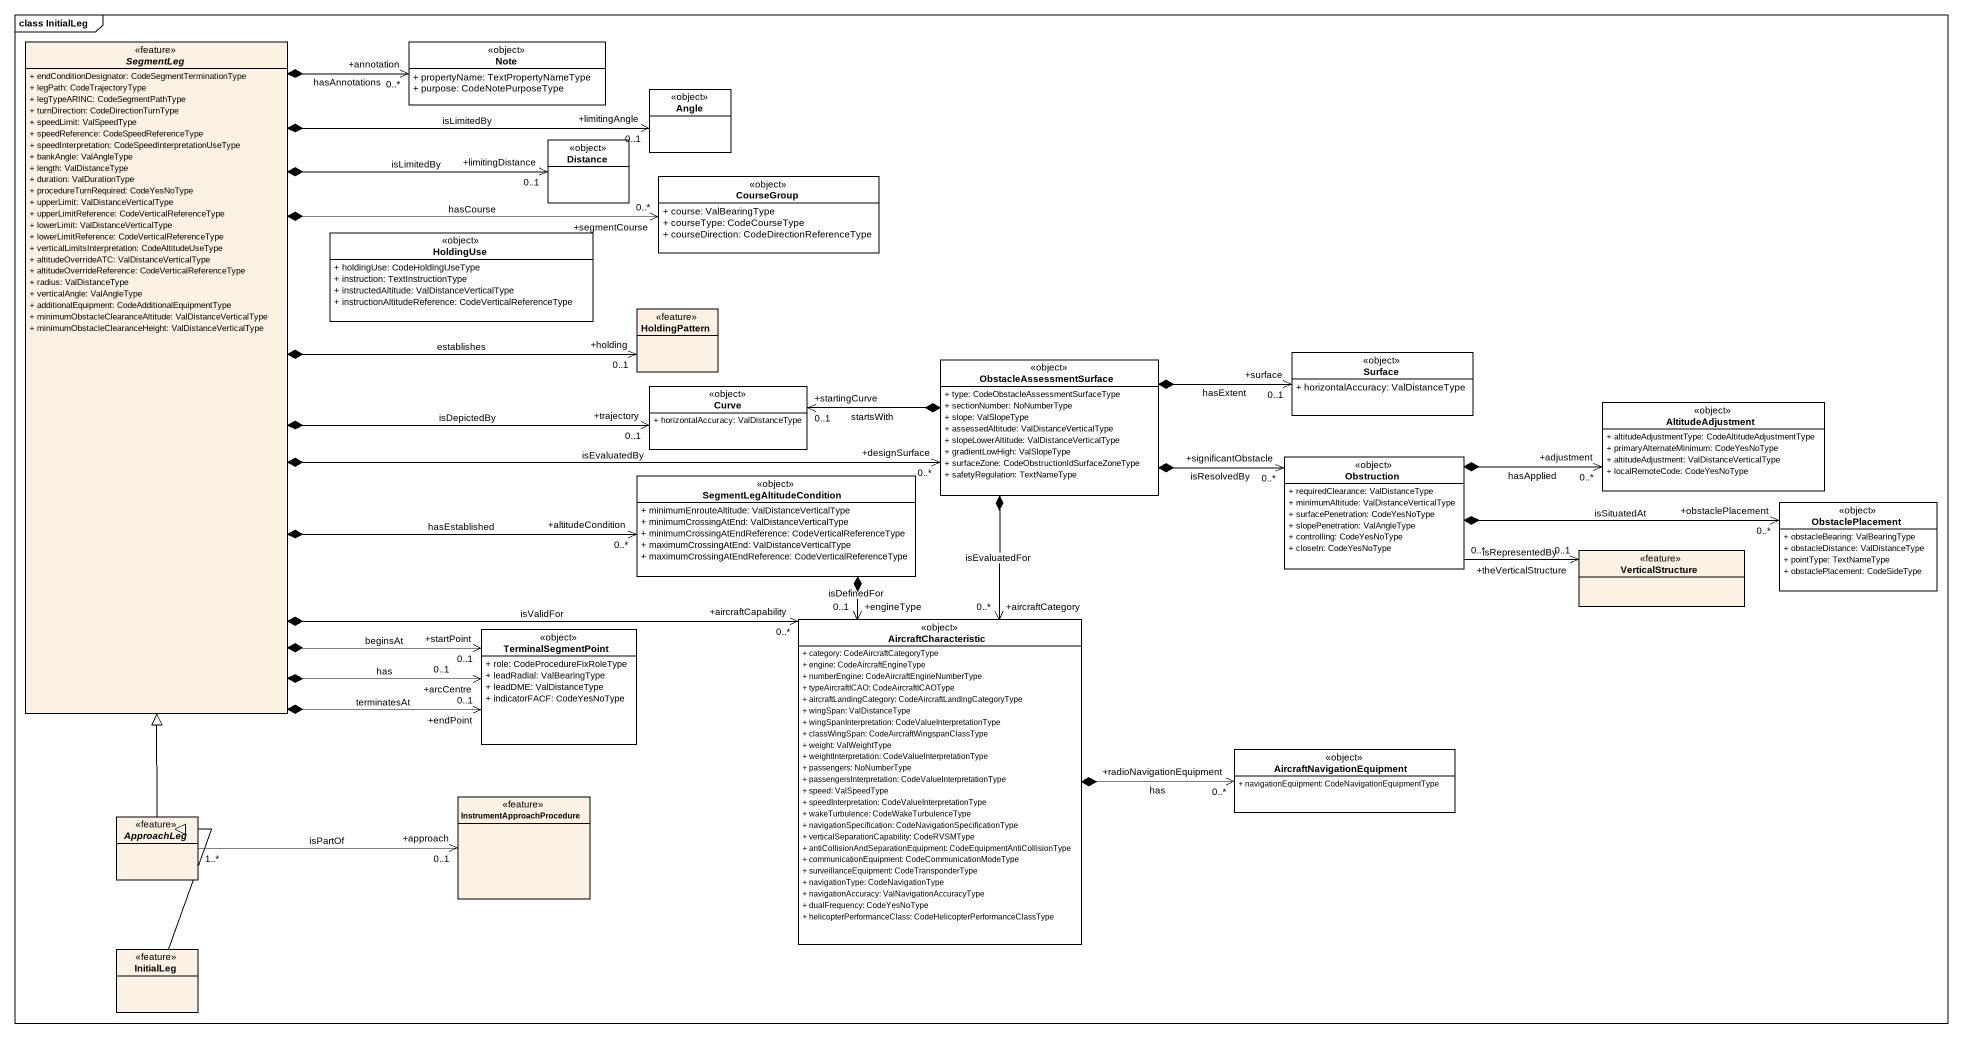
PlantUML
@startuml
mainframe class InitialLeg
hide circle
hide empty members
skinparam classAttributeIconSize 0
abstract class SegmentLeg <<feature>> {
  + endConditionDesignator: CodeSegmentTerminationType
  + legPath: CodeTrajectoryType
  + legTypeARINC: CodeSegmentPathType
  + turnDirection: CodeDirectionTurnType
  + speedLimit: ValSpeedType
  + speedReference: CodeSpeedReferenceType
  + speedInterpretation: CodeSpeedInterpretationUseType
  + bankAngle: ValAngleType
  + length: ValDistanceType
  + duration: ValDurationType
  + procedureTurnRequired: CodeYesNoType
  + upperLimit: ValDistanceVerticalType
  + upperLimitReference: CodeVerticalReferenceType
  + lowerLimit: ValDistanceVerticalType
  + lowerLimitReference: CodeVerticalReferenceType
  + verticalLimitsInterpretation: CodeAltitudeUseType
  + altitudeOverrideATC: ValDistanceVerticalType
  + altitudeOverrideReference: CodeVerticalReferenceType
  + radius: ValDistanceType
  + verticalAngle: ValAngleType
  + additionalEquipment: CodeAdditionalEquipmentType
  + minimumObstacleClearanceAltitude: ValDistanceVerticalType
  + minimumObstacleClearanceHeight: ValDistanceVerticalType
}
class "Note" as Note_ <<object>> #FFFFFF {
  + propertyName: TextPropertyNameType
  + purpose: CodeNotePurposeType
}
class Angle <<object>> #FFFFFF
class Distance <<object>> #FFFFFF
class CourseGroup <<object>> #FFFFFF {
  + course: ValBearingType
  + courseType: CodeCourseType
  + courseDirection: CodeDirectionReferenceType
}
class HoldingUse <<object>> #FFFFFF {
  + holdingUse: CodeHoldingUseType
  + instruction: TextInstructionType
  + instructedAltitude: ValDistanceVerticalType
  + instructionAltitudeReference: CodeVerticalReferenceType
}
class HoldingPattern <<feature>>
class ObstacleAssessmentSurface <<object>> #FFFFFF {
  + type: CodeObstacleAssessmentSurfaceType
  + sectionNumber: NoNumberType
  + slope: ValSlopeType
  + assessedAltitude: ValDistanceVerticalType
  + slopeLowerAltitude: ValDistanceVerticalType
  + gradientLowHigh: ValSlopeType
  + surfaceZone: CodeObstructionIdSurfaceZoneType
  + safetyRegulation: TextNameType
}
class Surface <<object>> #FFFFFF {
  + horizontalAccuracy: ValDistanceType
}
class Curve <<object>> #FFFFFF {
  + horizontalAccuracy: ValDistanceType
}
class AltitudeAdjustment <<object>> #FFFFFF {
  + altitudeAdjustmentType: CodeAltitudeAdjustmentType
  + primaryAlternateMinimum: CodeYesNoType
  + altitudeAdjustment: ValDistanceVerticalType
  + localRemoteCode: CodeYesNoType
}
class Obstruction <<object>> #FFFFFF {
  + requiredClearance: ValDistanceType
  + minimumAltitude: ValDistanceVerticalType
  + surfacePenetration: CodeYesNoType
  + slopePenetration: ValAngleType
  + controlling: CodeYesNoType
  + closeIn: CodeYesNoType
}
class SegmentLegAltitudeCondition <<object>> #FFFFFF {
  + minimumEnrouteAltitude: ValDistanceVerticalType
  + minimumCrossingAtEnd: ValDistanceVerticalType
  + minimumCrossingAtEndReference: CodeVerticalReferenceType
  + maximumCrossingAtEnd: ValDistanceVerticalType
  + maximumCrossingAtEndReference: CodeVerticalReferenceType
}
class ObstaclePlacement <<object>> #FFFFFF {
  + obstacleBearing: ValBearingType
  + obstacleDistance: ValDistanceType
  + pointType: TextNameType
  + obstaclePlacement: CodeSideType
}
class VerticalStructure <<feature>>
class AircraftCharacteristic <<object>> #FFFFFF {
  + category: CodeAircraftCategoryType
  + engine: CodeAircraftEngineType
  + numberEngine: CodeAircraftEngineNumberType
  + typeAircraftICAO: CodeAircraftICAOType
  + aircraftLandingCategory: CodeAircraftLandingCategoryType
  + wingSpan: ValDistanceType
  + wingSpanInterpretation: CodeValueInterpretationType
  + classWingSpan: CodeAircraftWingspanClassType
  + weight: ValWeightType
  + weightInterpretation: CodeValueInterpretationType
  + passengers: NoNumberType
  + passengersInterpretation: CodeValueInterpretationType
  + speed: ValSpeedType
  + speedInterpretation: CodeValueInterpretationType
  + wakeTurbulence: CodeWakeTurbulenceType
  + navigationSpecification: CodeNavigationSpecificationType
  + verticalSeparationCapability: CodeRVSMType
  + antiCollisionAndSeparationEquipment: CodeEquipmentAntiCollisionType
  + communicationEquipment: CodeCommunicationModeType
  + surveillanceEquipment: CodeTransponderType
  + navigationType: CodeNavigationType
  + navigationAccuracy: ValNavigationAccuracyType
  + dualFrequency: CodeYesNoType
  + helicopterPerformanceClass: CodeHelicopterPerformanceClassType
}
class TerminalSegmentPoint <<object>> #FFFFFF {
  + role: CodeProcedureFixRoleType
  + leadRadial: ValBearingType
  + leadDME: ValDistanceType
  + indicatorFACF: CodeYesNoType
}
class AircraftNavigationEquipment <<object>> #FFFFFF {
  + navigationEquipment: CodeNavigationEquipmentType
}
abstract class ApproachLeg <<feature>>
class InstrumentApproachProcedure <<feature>>
class InitialLeg <<feature>>
SegmentLeg *-up-> "+annotation\n0..*" Note_ : hasAnnotations
SegmentLeg *-right-> "+limitingAngle\n0..1" Angle : isLimitedBy
SegmentLeg *-right-> "+limitingDistance\n0..1" Distance : isLimitedBy
SegmentLeg *-right-> "+segmentCourse\n0..*" CourseGroup : hasCourse
SegmentLeg *-right-> "+holding\n0..1" HoldingPattern : establishes
SegmentLeg *-right-> "+designSurface\n0..*" ObstacleAssessmentSurface : isEvaluatedBy
SegmentLeg *-right-> "+trajectory\n0..1" Curve : isDepictedBy
SegmentLeg *-right-> "+altitudeCondition\n0..*" SegmentLegAltitudeCondition : hasEstablished
SegmentLeg *-right-> "+aircraftCapability\n0..*" AircraftCharacteristic : isValidFor
SegmentLeg *--> "+startPoint\n0..1" TerminalSegmentPoint : beginsAt
SegmentLeg *--> "+arcCentre\n0..1" TerminalSegmentPoint : has
SegmentLeg *--> "+endPoint\n0..1" TerminalSegmentPoint : terminatesAt
ObstacleAssessmentSurface *-right-> "+surface\n0..1" Surface : hasExtent
ObstacleAssessmentSurface *-left-> "+startingCurve\n0..1" Curve : startsWith
ObstacleAssessmentSurface *-right-> "+significantObstacle\n0..*" Obstruction : isResolvedBy
ObstacleAssessmentSurface *--> "+aircraftCategory\n0..*" AircraftCharacteristic : isEvaluatedFor
Obstruction *-right-> "+adjustment\n0..*" AltitudeAdjustment : hasApplied
Obstruction *-right-> "+obstaclePlacement\n0..*" ObstaclePlacement : isSituatedAt
Obstruction "0..*" -right-> "+theVerticalStructure\n0..1" VerticalStructure : isRepresentedBy
SegmentLegAltitudeCondition *--> "+engineType\n0..1" AircraftCharacteristic : isDefinedFor
AircraftCharacteristic *-right-> "+radioNavigationEquipment\n0..*" AircraftNavigationEquipment : has
ApproachLeg -up-|> SegmentLeg
ApproachLeg "1..*" -right-> "+approach\n0..1" InstrumentApproachProcedure : isPartOf
InitialLeg -up-|> ApproachLeg
@enduml
